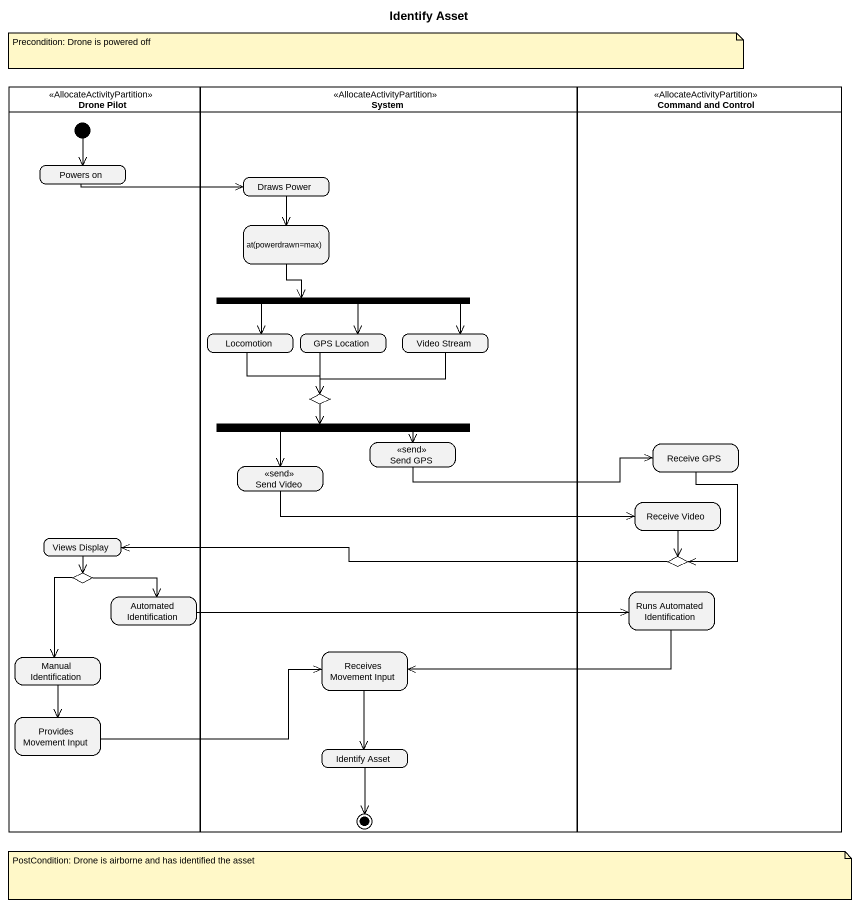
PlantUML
@startuml
title Identify Asset
hide empty description
state "Drone Pilot" as Drone_Pilot <<AllocateActivityPartition>> {
  state "Powers on" as Powers_on
  state "Views Display" as Views_Display
  state choice2 <<choice>>
  state "Automated Identification" as Automated_Identification
  state "Manual Identification" as Manual_Identification
  state "Provides Movement Input" as Provides_Movement_Input
  [*] --> Powers_on
}
state System <<AllocateActivityPartition>> {
  state "Draws Power" as Draws_Power
  state "at(powerdrawn=max)" as at_powerdrawn_max
  state fork1 <<fork>>
  state Locomotion
  state "GPS Location" as GPS_Location
  state "Video Stream" as Video_Stream
  state choice1 <<choice>>
  state fork2 <<fork>>
  state "Send Video" as Send_Video <<send>>
  state "Send GPS" as Send_GPS <<send>>
  state "Receives Movement Input" as Receives_Movement_Input
  state "Identify Asset" as Identify_Asset
  Identify_Asset --> [*]
}
state "Command and Control" as Command_and_Control <<AllocateActivityPartition>> {
  state "Receive GPS" as Receive_GPS
  state "Receive Video" as Receive_Video
  state choice3 <<choice>>
  state "Runs Automated Identification" as Runs_Automated
}
Powers_on -right-> Draws_Power
Draws_Power --> at_powerdrawn_max
at_powerdrawn_max --> fork1
fork1 -left-> Locomotion
fork1 --> GPS_Location
fork1 -right-> Video_Stream
Locomotion --> choice1
GPS_Location --> choice1
Video_Stream -left-> choice1
choice1 --> fork2
fork2 --> Send_Video
fork2 -right-> Send_GPS
Send_Video -right-> Receive_Video
Send_GPS -right-> Receive_GPS
Receive_GPS --> choice3
Receive_Video --> choice3
Views_Display --> choice2
choice2 -right-> Automated_Identification
choice2 --> Manual_Identification
choice3 -left-> Views_Display
Automated_Identification -right-> Runs_Automated
Runs_Automated -left-> Receives_Movement_Input
Manual_Identification --> Provides_Movement_Input
Receives_Movement_Input --> Identify_Asset
Provides_Movement_Input -right-> Receives_Movement_Input
note as N1
  Precondition: Drone is powered off
end note
note as N2
  PostCondition: Drone is airborne and has identified the asset
end note
@enduml
